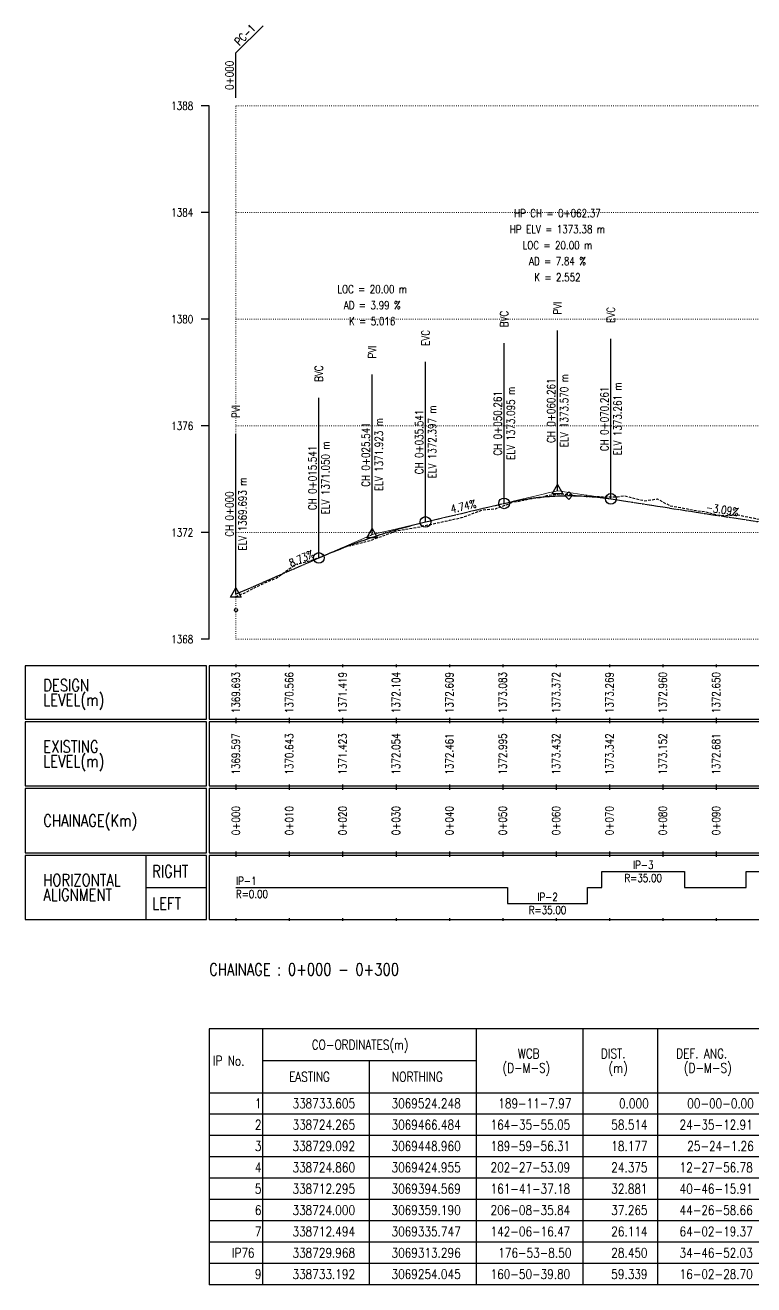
# Model space of a CAD drawing. Extents: x 337736 to 342002, y 3067251 to 3069533.
# Drawn here: x 337735.9 to 337872.5, y 3067266.7 to 3067502.8 of the extents above; entities that cross this region are included whole.
import ezdxf
from ezdxf.enums import TextEntityAlignment as Align

# ---------------------------------------------------------------- set-up
doc = ezdxf.new("R2010")
doc.units = 0
doc.header["$MEASUREMENT"] = 0
for name, pattern in [('Center', [2, 1.25, -0.25, 0.25, -0.25]), ('Dashed', [0.75, 0.5, -0.25]), ('Dot', [0.25, 0, -0.25])]:
    doc.linetypes.add(name, pattern=pattern)
for name, color, linetype, lineweight in [('Chainage Range', 7, 'Continuous', 25), ('Grids', 9, 'Dot', 13), ('PipeCulvert', 6, 'Continuous', 30), ('Vertical Alignment', 5, 'Center', 30), ('VIP Line', 2, 'Continuous', 5)]:
    doc.layers.add(name, color=color, linetype=linetype, lineweight=lineweight)
for name, color, linetype in [('Chainage_TXT', 7, 'Continuous'), ('DesignRL_TXT', 5, 'Continuous'), ('ExistRL_TXT', 3, 'Continuous'), ('GL', 3, 'Dashed'), ('Grade Text', 7, 'Continuous'), ('HC_Data', 7, 'Continuous'), ('HL Point', 2, 'Continuous'), ('Horizontal Alignment', 7, 'Continuous'), ('Remark', 7, 'Continuous'), ('Scale Line', 1, 'Continuous'), ('Title Box Text', 7, 'Continuous'), ('TitleBox', 7, 'Continuous'), ('VIP Mark', 7, 'Continuous')]:
    doc.layers.add(name, color=color, linetype=linetype)
doc.styles.get("Standard").update_dxf_attribs({"font": 'simplex.shx'})

msp = doc.modelspace()

# ---------------------------------------------------------------- linework, layer by layer
at = {"layer": 'GL', "flags": 128}
msp.add_lwpolyline([(337775.39, 3067395.72), (337776.32, 3067396.21), (337776.95, 3067396.38), (337778.68, 3067397.3), (337781.69, 3067398.7), (337781.69, 3067398.71), (337782.95, 3067399.19), (337786.55, 3067401.78), (337789.3, 3067402.43), (337789.83, 3067402.63), (337792.39, 3067403.64), (337795.39, 3067404.85), (337796, 3067405.09), (337796.14, 3067405.15), (337800.27, 3067406.16), (337800.58, 3067406.27), (337800.93, 3067406.39), (337805.53, 3067408.06), (337809.99, 3067408.83), (337810.48, 3067408.97), (337814.59, 3067409.86), (337815.39, 3067410.04), (337817.68, 3067410.54), (337821.71, 3067412), (337824.02, 3067412.2), (337826.71, 3067413.2), (337827.33, 3067413.44), (337828.17, 3067413.57), (337830.86, 3067414.13), (337832.97, 3067414.41), (337833.68, 3067414.66), (337833.92, 3067414.73), (337835.39, 3067414.89), (337835.65, 3067414.92), (337836.31, 3067415), (337836.37, 3067415), (337836.95, 3067414.93), (337841.03, 3067414.5), (337841.06, 3067414.49), (337841.22, 3067414.49), (337846.92, 3067414.43), (337848.05, 3067414.65), (337852.02, 3067413.69), (337853.31, 3067413.88), (337854.39, 3067414.06), (337855.39, 3067413.49), (337856.68, 3067412.79), (337861.66, 3067411.87), (337863.34, 3067411.64), (337864.37, 3067411.37), (337866.34, 3067410.92), (337869.52, 3067411.03), (337875.39, 3067409.86), (337876.35, 3067409.69), (337876.48, 3067409.67), (337876.52, 3067409.65), (337876.55, 3067409.66), (337876.64, 3067409.62), (337880.98, 3067408.55), (337883.58, 3067408.86), (337885.86, 3067407.53), (337887.52, 3067407.27), (337889.53, 3067407.86), (337893.14, 3067406.67), (337894.44, 3067406.59), (337895.39, 3067406.62), (337897.09, 3067406.68), (337900.89, 3067406.79), (337902.95, 3067406.55), (337906.74, 3067406.29), (337907.12, 3067406.27), (337909.66, 3067406.41), (337912.41, 3067406.17), (337915.39, 3067406.04), (337915.73, 3067406.03), (337919.34, 3067406.25), (337919.35, 3067405.91), (337921.41, 3067405.88), (337925.37, 3067405.88), (337927.29, 3067406), (337929.22, 3067406.16), (337932.4, 3067404.78), (337932.64, 3067404.76), (337932.88, 3067404.7), (337935.39, 3067404.73), (337937.82, 3067404.69), (337939.94, 3067404.26), (337941.15, 3067404.23), (337941.3, 3067404.28), (337941.41, 3067404.24), (337941.63, 3067404.25), (337944.99, 3067404.49), (337945.45, 3067404.35), (337947.28, 3067404.39), (337947.98, 3067404.42), (337948.36, 3067404.4), (337951.79, 3067404.38), (337953.24, 3067404.32), (337954.01, 3067404.3), (337955.39, 3067404.39), (337955.5, 3067404.4), (337956.33, 3067404.46), (337959.32, 3067404.2), (337959.55, 3067404.15), (337959.66, 3067404.11), (337962.19, 3067403.44), (337965.6, 3067402.55), (337965.81, 3067402.51), (337967.33, 3067402.41), (337968.83, 3067402.1), (337970.54, 3067401.35), (337971.45, 3067401.11), (337973.1, 3067401.22), (337974.42, 3067401.34), (337975.35, 3067401.34), (337975.39, 3067401.32), (337975.77, 3067401.17), (337977.33, 3067401.22), (337978.27, 3067401.43), (337981.01, 3067401.27), (337982.43, 3067401.37), (337983.19, 3067401.38), (337983.38, 3067401.39), (337987.72, 3067401.99), (337988.62, 3067402), (337989.96, 3067402.37), (337993.71, 3067402.89), (337994.29, 3067403.11), (337995.39, 3067403.75), (337995.85, 3067404.02), (337998.41, 3067404.31), (337999.85, 3067404.89), (338001.69, 3067405.38), (338004.55, 3067406.08), (338005.33, 3067406.23), (338006.53, 3067406.48), (338009.6, 3067407.52), (338009.65, 3067407.53), (338010.25, 3067407.65), (338010.43, 3067407.71), (338011.41, 3067408.06), (338014.23, 3067409.09), (338014.23, 3067409.1), (338014.63, 3067409.15), (338014.8, 3067409.19), (338015.36, 3067409.32), (338015.39, 3067409.33), (338019.34, 3067410.4), (338019.7, 3067410.46), (338022.28, 3067410.99), (338022.98, 3067411.05), (338026.18, 3067411.34), (338026.59, 3067411.37), (338027.28, 3067411.38), (338030.13, 3067411.71), (338030.3, 3067411.73), (338031.82, 3067411.59), (338032.68, 3067411.53), (338034.64, 3067411.4), (338035.39, 3067411.36), (338036.09, 3067411.33), (338038.56, 3067411.5), (338041.13, 3067411.14), (338042.54, 3067411.05), (338043.74, 3067411.08), (338048.93, 3067409.61), (338049.87, 3067409.37), (338051.09, 3067409.2), (338053.47, 3067409.27), (338055.39, 3067408.2), (338056.38, 3067407.65), (338057.08, 3067407.31), (338059.46, 3067406.94), (338061.26, 3067406.72), (338063.32, 3067405.5), (338064.32, 3067405.2), (338066.08, 3067405.24), (338067.83, 3067404.64), (338069, 3067404.4), (338070.07, 3067404.12), (338070.53, 3067404.13), (338073.74, 3067403.54), (338075.39, 3067403.24)], dxfattribs=at)
at = {"layer": 'Grids'}
for p, q in [((337775.39, 3067487.73), (338075.39, 3067487.73)), ((337775.39, 3067387.73), (337775.39, 3067487.73)), ((337775.39, 3067467.73), (338075.39, 3067467.73)), ((337775.39, 3067447.73), (338075.39, 3067447.73)), ((337775.39, 3067427.73), (338075.39, 3067427.73)), ((337775.39, 3067407.73), (338075.39, 3067407.73)), ((337775.39, 3067387.73), (338075.39, 3067387.73))]:
    msp.add_line(p, q, dxfattribs=at)
at = {"layer": 'HC_Data'}
for p, q in [((337780.39, 3067314.73), (337780.39, 3067302.73)), ((337820.39, 3067314.73), (337820.39, 3067302.73)), ((337840.39, 3067314.73), (337840.39, 3067302.73)), ((337854.39, 3067314.73), (337854.39, 3067302.73)), ((337820.39, 3067308.73), (337780.39, 3067308.73)), ((337800.39, 3067308.73), (337800.39, 3067302.73)), ((337770.39, 3067302.73), (337770.39, 3067266.73)), ((337780.39, 3067302.73), (337780.39, 3067266.73)), ((337800.39, 3067302.73), (337800.39, 3067266.73)), ((337820.39, 3067302.73), (337820.39, 3067266.73)), ((337840.39, 3067302.73), (337840.39, 3067266.73)), ((337854.39, 3067302.73), (337854.39, 3067266.73)), ((338002.39, 3067298.73), (337770.39, 3067298.73)), ((338002.39, 3067294.73), (337770.39, 3067294.73)), ((338002.39, 3067290.73), (337770.39, 3067290.73)), ((338002.39, 3067286.73), (337770.39, 3067286.73)), ((338002.39, 3067282.73), (337770.39, 3067282.73)), ((338002.39, 3067278.73), (337770.39, 3067278.73)), ((338002.39, 3067274.73), (337770.39, 3067274.73)), ((338002.39, 3067270.73), (337770.39, 3067270.73)), ((338002.39, 3067266.73), (337770.39, 3067266.73))]:
    msp.add_line(p, q, dxfattribs=at)
msp.add_lwpolyline([(337770.39, 3067314.73), (337770.39, 3067302.73), (338002.39, 3067302.73), (338002.39, 3067314.73), (337770.39, 3067314.73)], dxfattribs=at)
at = {"layer": 'HL Point'}
msp.add_lwpolyline([(337837.05, 3067414.65), (337837.76, 3067415.36), (337838.47, 3067414.65), (337837.76, 3067413.94), (337837.05, 3067414.65)], dxfattribs=at)
at = {"layer": 'Horizontal Alignment'}
msp.add_lwpolyline([(337775.39, 3067341.23), (337826.28, 3067341.23), (337826.28, 3067338.23), (337841.3, 3067338.23), (337841.3, 3067341.23), (337843.96, 3067341.23), (337843.96, 3067344.23), (337859.48, 3067344.23), (337859.48, 3067341.23), (337871.05, 3067341.23), (337871.05, 3067344.23), (337880.84, 3067344.23)], dxfattribs=at)
at = {"layer": 'PipeCulvert'}
msp.add_circle((337775.39, 3067393.2), 0.3, dxfattribs=at)
at = {"layer": 'Remark'}
for p, q in [((337775.39, 3067497.63), (337780.48, 3067502.73)), ((337775.39, 3067489.23), (337775.39, 3067497.63))]:
    msp.add_line(p, q, dxfattribs=at)
at = {"layer": 'Scale Line'}
for p, q in [((337770.39, 3067487.73), (337768.89, 3067487.73)), ((337770.39, 3067387.73), (337770.39, 3067487.73)), ((337770.39, 3067467.73), (337768.89, 3067467.73)), ((337770.39, 3067447.73), (337768.89, 3067447.73)), ((337770.39, 3067427.73), (337768.89, 3067427.73)), ((337770.39, 3067407.73), (337768.89, 3067407.73)), ((337770.39, 3067387.73), (337768.89, 3067387.73))]:
    msp.add_line(p, q, dxfattribs=at)
at = {"layer": 'TitleBox'}
for p, q in [((337775.39, 3067382.98), (337775.39, 3067382.48)), ((337785.39, 3067382.98), (337785.39, 3067382.48)), ((337795.39, 3067382.98), (337795.39, 3067382.48)), ((337805.39, 3067382.98), (337805.39, 3067382.48)), ((337815.39, 3067382.98), (337815.39, 3067382.48)), ((337825.39, 3067382.98), (337825.39, 3067382.48)), ((337835.39, 3067382.98), (337835.39, 3067382.48)), ((337845.39, 3067382.98), (337845.39, 3067382.48)), ((337855.39, 3067382.98), (337855.39, 3067382.48)), ((337865.39, 3067382.98), (337865.39, 3067382.48)), ((337775.39, 3067372.98), (337775.39, 3067372.48)), ((337785.39, 3067372.98), (337785.39, 3067372.48)), ((337795.39, 3067372.98), (337795.39, 3067372.48)), ((337805.39, 3067372.98), (337805.39, 3067372.48)), ((337815.39, 3067372.98), (337815.39, 3067372.48)), ((337825.39, 3067372.98), (337825.39, 3067372.48)), ((337835.39, 3067372.98), (337835.39, 3067372.48)), ((337845.39, 3067372.98), (337845.39, 3067372.48)), ((337855.39, 3067372.98), (337855.39, 3067372.48)), ((337865.39, 3067372.98), (337865.39, 3067372.48)), ((337775.39, 3067372.48), (337775.39, 3067371.98)), ((337785.39, 3067372.48), (337785.39, 3067371.98)), ((337795.39, 3067372.48), (337795.39, 3067371.98)), ((337805.39, 3067372.48), (337805.39, 3067371.98)), ((337815.39, 3067372.48), (337815.39, 3067371.98)), ((337825.39, 3067372.48), (337825.39, 3067371.98)), ((337835.39, 3067372.48), (337835.39, 3067371.98)), ((337845.39, 3067372.48), (337845.39, 3067371.98)), ((337855.39, 3067372.48), (337855.39, 3067371.98)), ((337865.39, 3067372.48), (337865.39, 3067371.98)), ((337775.39, 3067360.48), (337775.39, 3067359.98)), ((337775.39, 3067359.98), (337775.39, 3067359.48)), ((337785.39, 3067360.48), (337785.39, 3067359.98)), ((337785.39, 3067359.98), (337785.39, 3067359.48)), ((337795.39, 3067360.48), (337795.39, 3067359.98)), ((337795.39, 3067359.98), (337795.39, 3067359.48)), ((337805.39, 3067360.48), (337805.39, 3067359.98)), ((337805.39, 3067359.98), (337805.39, 3067359.48)), ((337815.39, 3067360.48), (337815.39, 3067359.98)), ((337815.39, 3067359.98), (337815.39, 3067359.48)), ((337825.39, 3067360.48), (337825.39, 3067359.98)), ((337825.39, 3067359.98), (337825.39, 3067359.48)), ((337835.39, 3067360.48), (337835.39, 3067359.98)), ((337835.39, 3067359.98), (337835.39, 3067359.48)), ((337845.39, 3067360.48), (337845.39, 3067359.98)), ((337845.39, 3067359.98), (337845.39, 3067359.48)), ((337855.39, 3067360.48), (337855.39, 3067359.98)), ((337855.39, 3067359.98), (337855.39, 3067359.48)), ((337865.39, 3067360.48), (337865.39, 3067359.98)), ((337865.39, 3067359.98), (337865.39, 3067359.48)), ((337758.56, 3067335.23), (337758.56, 3067347.23)), ((337775.39, 3067347.98), (337775.39, 3067347.48)), ((337775.39, 3067347.48), (337775.39, 3067346.98)), ((337785.39, 3067347.98), (337785.39, 3067347.48)), ((337785.39, 3067347.48), (337785.39, 3067346.98)), ((337795.39, 3067347.98), (337795.39, 3067347.48)), ((337795.39, 3067347.48), (337795.39, 3067346.98)), ((337805.39, 3067347.98), (337805.39, 3067347.48)), ((337805.39, 3067347.48), (337805.39, 3067346.98)), ((337815.39, 3067347.98), (337815.39, 3067347.48)), ((337815.39, 3067347.48), (337815.39, 3067346.98)), ((337825.39, 3067347.98), (337825.39, 3067347.48)), ((337825.39, 3067347.48), (337825.39, 3067346.98)), ((337835.39, 3067347.98), (337835.39, 3067347.48)), ((337835.39, 3067347.48), (337835.39, 3067346.98)), ((337845.39, 3067347.98), (337845.39, 3067347.48)), ((337845.39, 3067347.48), (337845.39, 3067346.98)), ((337855.39, 3067347.98), (337855.39, 3067347.48)), ((337855.39, 3067347.48), (337855.39, 3067346.98)), ((337865.39, 3067347.98), (337865.39, 3067347.48)), ((337865.39, 3067347.48), (337865.39, 3067346.98)), ((337758.56, 3067341.23), (337769.89, 3067341.23)), ((337775.39, 3067335.48), (337775.39, 3067334.98)), ((337785.39, 3067335.48), (337785.39, 3067334.98)), ((337795.39, 3067335.48), (337795.39, 3067334.98)), ((337805.39, 3067335.48), (337805.39, 3067334.98)), ((337815.39, 3067335.48), (337815.39, 3067334.98)), ((337825.39, 3067335.48), (337825.39, 3067334.98)), ((337835.39, 3067335.48), (337835.39, 3067334.98)), ((337845.39, 3067335.48), (337845.39, 3067334.98)), ((337855.39, 3067335.48), (337855.39, 3067334.98)), ((337865.39, 3067335.48), (337865.39, 3067334.98))]:
    msp.add_line(p, q, dxfattribs=at)
for points in [[(337769.89, 3067382.73), (337735.89, 3067382.73), (337735.89, 3067372.73), (337769.89, 3067372.73)], [(337770.39, 3067372.73), (338080.39, 3067372.73), (338080.39, 3067382.73), (337770.39, 3067382.73)], [(337769.89, 3067372.23), (337735.89, 3067372.23), (337735.89, 3067360.23), (337769.89, 3067360.23)], [(337770.39, 3067360.23), (338080.39, 3067360.23), (338080.39, 3067372.23), (337770.39, 3067372.23)], [(337769.89, 3067359.73), (337735.89, 3067359.73), (337735.89, 3067347.73), (337769.89, 3067347.73)], [(337770.39, 3067347.73), (338080.39, 3067347.73), (338080.39, 3067359.73), (337770.39, 3067359.73)], [(337769.89, 3067347.23), (337735.89, 3067347.23), (337735.89, 3067335.23), (337769.89, 3067335.23)], [(337770.39, 3067335.23), (338080.39, 3067335.23), (338080.39, 3067347.23), (337770.39, 3067347.23)]]:
    msp.add_lwpolyline(points, close=True, dxfattribs=at)
at = {"layer": 'Vertical Alignment'}
msp.add_lwpolyline([(337775.39, 3067396.2), (337776.32, 3067396.6), (337776.95, 3067396.88), (337778.68, 3067397.63), (337781.69, 3067398.95), (337781.69, 3067398.95), (337782.95, 3067399.5), (337786.55, 3067401.07), (337789.3, 3067402.27), (337789.83, 3067402.5), (337790.93, 3067402.98), (337791.43, 3067403.2), (337791.93, 3067403.41), (337792.43, 3067403.63), (337792.93, 3067403.84), (337793.43, 3067404.04), (337793.93, 3067404.25), (337794.43, 3067404.45), (337794.93, 3067404.65), (337795.43, 3067404.85), (337795.93, 3067405.04), (337796.43, 3067405.23), (337796.93, 3067405.42), (337797.43, 3067405.61), (337797.93, 3067405.79), (337798.43, 3067405.98), (337798.93, 3067406.16), (337799.43, 3067406.33), (337799.93, 3067406.51), (337800.43, 3067406.68), (337800.93, 3067406.85), (337801.43, 3067407.02), (337801.93, 3067407.18), (337802.43, 3067407.34), (337802.93, 3067407.5), (337803.43, 3067407.66), (337803.93, 3067407.82), (337804.43, 3067407.97), (337804.93, 3067408.12), (337805.43, 3067408.27), (337805.93, 3067408.41), (337806.43, 3067408.55), (337806.93, 3067408.69), (337807.43, 3067408.83), (337807.93, 3067408.96), (337808.43, 3067409.1), (337808.93, 3067409.23), (337809.43, 3067409.35), (337809.93, 3067409.48), (337810.43, 3067409.6), (337810.93, 3067409.72), (337810.93, 3067409.72), (337814.59, 3067410.59), (337815.39, 3067410.78), (337817.68, 3067411.32), (337821.71, 3067412.28), (337824.02, 3067412.83), (337825.65, 3067413.21), (337826.15, 3067413.33), (337826.65, 3067413.44), (337827.15, 3067413.55), (337827.65, 3067413.65), (337828.15, 3067413.74), (337828.65, 3067413.84), (337829.15, 3067413.92), (337829.65, 3067414), (337830.15, 3067414.08), (337830.65, 3067414.15), (337831.15, 3067414.22), (337831.65, 3067414.28), (337832.15, 3067414.34), (337832.65, 3067414.39), (337833.15, 3067414.44), (337833.65, 3067414.48), (337834.15, 3067414.52), (337834.65, 3067414.55), (337835.15, 3067414.58), (337835.65, 3067414.6), (337836.15, 3067414.62), (337836.65, 3067414.64), (337837.15, 3067414.64), (337837.65, 3067414.65), (337838.15, 3067414.65), (337838.65, 3067414.64), (337839.15, 3067414.63), (337839.65, 3067414.61), (337840.15, 3067414.59), (337840.65, 3067414.57), (337841.15, 3067414.54), (337841.65, 3067414.5), (337842.15, 3067414.46), (337842.65, 3067414.41), (337843.15, 3067414.36), (337843.65, 3067414.31), (337844.15, 3067414.25), (337844.65, 3067414.18), (337845.15, 3067414.11), (337845.65, 3067414.04), (337845.65, 3067414.04), (337846.92, 3067413.84), (337848.05, 3067413.67), (337852.02, 3067413.05), (337853.31, 3067412.85), (337854.39, 3067412.69), (337855.39, 3067412.53), (337856.68, 3067412.33), (337861.66, 3067411.56), (337863.34, 3067411.3), (337864.37, 3067411.14), (337866.34, 3067410.84), (337869.52, 3067410.35), (337875.39, 3067409.44)], dxfattribs=at)
at = {"layer": 'VIP Line'}
msp.add_lwpolyline([(337775.39, 3067396.2), (337776.32, 3067396.6), (337776.95, 3067396.88), (337778.68, 3067397.63), (337781.69, 3067398.95), (337781.69, 3067398.95), (337782.95, 3067399.5), (337786.55, 3067401.07), (337789.3, 3067402.27), (337789.83, 3067402.5), (337792.39, 3067403.62), (337795.39, 3067404.93), (337796, 3067405.19), (337796.14, 3067405.26), (337800.27, 3067407.06), (337800.58, 3067407.2), (337800.93, 3067407.35), (337805.53, 3067408.44), (337809.99, 3067409.5), (337810.48, 3067409.61), (337814.59, 3067410.59), (337815.39, 3067410.78), (337817.68, 3067411.32), (337821.71, 3067412.28), (337824.02, 3067412.83), (337826.71, 3067413.46), (337827.33, 3067413.61), (337828.17, 3067413.81), (337830.86, 3067414.45), (337832.97, 3067414.95), (337833.68, 3067415.12), (337833.92, 3067415.17), (337835.39, 3067415.52), (337835.65, 3067415.58), (337836.31, 3067415.48), (337836.37, 3067415.47), (337836.95, 3067415.38), (337841.03, 3067414.75), (337841.06, 3067414.75), (337841.22, 3067414.72), (337846.92, 3067413.84), (337848.05, 3067413.67), (337852.02, 3067413.05), (337853.31, 3067412.85), (337854.39, 3067412.69), (337855.39, 3067412.53), (337856.68, 3067412.33), (337861.66, 3067411.56), (337863.34, 3067411.3), (337864.37, 3067411.14), (337866.34, 3067410.84), (337869.52, 3067410.35), (337875.39, 3067409.44)], dxfattribs=at)
at = {"layer": 'VIP Mark'}
for p, q in [((337835.65, 3067415.58), (337835.65, 3067445.58)), ((337845.65, 3067414.04), (337845.65, 3067444.04)), ((337825.65, 3067413.21), (337825.65, 3067443.21)), ((337810.93, 3067409.72), (337810.93, 3067439.72)), ((337800.93, 3067407.35), (337800.93, 3067437.35)), ((337790.93, 3067402.98), (337790.93, 3067432.98)), ((337775.39, 3067396.2), (337775.39, 3067426.2))]:
    msp.add_line(p, q, dxfattribs=at)
for points in [[(337834.65, 3067415.01), (337835.65, 3067416.74), (337836.65, 3067415.01), (337834.65, 3067415.01)], [(337799.93, 3067406.77), (337800.93, 3067408.5), (337801.93, 3067406.77), (337799.93, 3067406.77)], [(337774.39, 3067395.62), (337775.39, 3067397.35), (337776.39, 3067395.62), (337774.39, 3067395.62)]]:
    msp.add_lwpolyline(points, dxfattribs=at)
for centre in [(337825.65, 3067413.21), (337845.65, 3067414.04), (337810.93, 3067409.72), (337790.93, 3067402.98)]:
    msp.add_circle(centre, 1, dxfattribs=at)

# ---------------------------------------------------------------- texts
at = {"width": 0.8}
for s, p in [('1388', (337767.39, 3067487.73)), ('1384', (337767.39, 3067467.73)), ('1380', (337767.39, 3067447.73)), ('1376', (337767.39, 3067427.73)), ('1372', (337767.39, 3067407.73)), ('1368', (337767.39, 3067387.73))]:
    msp.add_text(s, height=1.5, dxfattribs=at).set_placement(p, align=Align.MIDDLE_RIGHT)
at = {"layer": 'Chainage Range', "width": 0.8}
msp.add_text('CHAINAGE : 0+000 - 0+300', height=2.25, dxfattribs=at).set_placement((337770.39, 3067324.73))
at = {"layer": 'Chainage_TXT', "width": 0.8}
for s, p in [('0+000', (337775.39, 3067353.73)), ('0+010', (337785.39, 3067353.73)), ('0+020', (337795.39, 3067353.73)), ('0+030', (337805.39, 3067353.73)), ('0+040', (337815.39, 3067353.73)), ('0+050', (337825.39, 3067353.73)), ('0+060', (337835.39, 3067353.73)), ('0+070', (337845.39, 3067353.73)), ('0+080', (337855.39, 3067353.73)), ('0+090', (337865.39, 3067353.73))]:
    msp.add_text(s, height=1.5, rotation=90, dxfattribs=at).set_placement(p, align=Align.MIDDLE_CENTER)
at = {"layer": 'DesignRL_TXT', "width": 0.8}
for s, p in [('1369.693', (337775.39, 3067377.73)), ('1370.566', (337785.39, 3067377.73)), ('1371.419', (337795.39, 3067377.73)), ('1372.104', (337805.39, 3067377.73)), ('1372.609', (337815.39, 3067377.73)), ('1373.083', (337825.39, 3067377.73)), ('1373.372', (337835.39, 3067377.73)), ('1373.269', (337845.39, 3067377.73)), ('1372.960', (337855.39, 3067377.73)), ('1372.650', (337865.39, 3067377.73))]:
    msp.add_text(s, height=1.5, rotation=90, dxfattribs=at).set_placement(p, align=Align.MIDDLE_CENTER)
at = {"layer": 'ExistRL_TXT', "width": 0.8}
for s, p in [('1369.597', (337775.39, 3067366.23)), ('1370.643', (337785.39, 3067366.23)), ('1371.423', (337795.39, 3067366.23)), ('1372.054', (337805.39, 3067366.23)), ('1372.461', (337815.39, 3067366.23)), ('1372.995', (337825.39, 3067366.23)), ('1373.432', (337835.39, 3067366.23)), ('1373.342', (337845.39, 3067366.23)), ('1373.152', (337855.39, 3067366.23)), ('1372.681', (337865.39, 3067366.23))]:
    msp.add_text(s, height=1.5, rotation=90, dxfattribs=at).set_placement(p, align=Align.MIDDLE_CENTER)
at = {"layer": 'Grade Text', "width": 0.8}
for s, rotation, p in [('4.74%', 13.3444, (337818.29, 3067411.47)), ('-3.09%', 351.2123, (337866.37, 3067410.84)), ('8.73%', 23.5844, (337788.16, 3067401.77))]:
    msp.add_text(s, height=1.5, rotation=rotation, dxfattribs=at).set_placement(p, align=Align.BOTTOM_CENTER)
at = {"layer": 'HC_Data', "width": 0.8}
for s, p in [('CO-ORDINATES(m)', (337789.59, 3067310.83)), ('IP No.', (337771.07, 3067307.83)), ('WCB', (337828.23, 3067309.18)), ('DIST.', (337843.79, 3067309.18)), ('DEF. ANG.', (337857.91, 3067309.18)), ('(D-M-S)', (337825.35, 3067306.48)), ('(m)', (337845.23, 3067306.48)), ('(D-M-S)', (337859.35, 3067306.48)), ('EASTING', (337785.35, 3067304.83)), ('NORTHING', (337804.63, 3067304.83)), ('1', (337778.95, 3067299.83)), ('338733.605', (337785.99, 3067299.83)), ('3069524.248', (337804.55, 3067299.83)), ('189-11-7.97', (337824.55, 3067299.83)), ('0.000', (337847.19, 3067299.83)), ('00-00-0.00', (337859.99, 3067299.83)), ('2', (337778.95, 3067295.83)), ('338724.265', (337785.99, 3067295.83)), ('3069466.484', (337804.55, 3067295.83)), ('164-35-55.05', (337823.11, 3067295.83)), ('58.514', (337845.75, 3067295.83)), ('24-35-12.91', (337858.55, 3067295.83)), ('3', (337778.95, 3067291.83)), ('338729.092', (337785.99, 3067291.83)), ('3069448.960', (337804.55, 3067291.83)), ('189-59-56.31', (337823.11, 3067291.83)), ('18.177', (337845.75, 3067291.83)), ('25-24-1.26', (337859.99, 3067291.83)), ('4', (337778.95, 3067287.83)), ('338724.860', (337785.99, 3067287.83)), ('3069424.955', (337804.55, 3067287.83)), ('202-27-53.09', (337823.11, 3067287.83)), ('24.375', (337845.75, 3067287.83)), ('12-27-56.78', (337858.55, 3067287.83)), ('5', (337778.95, 3067283.83)), ('338712.295', (337785.99, 3067283.83)), ('3069394.569', (337804.55, 3067283.83)), ('161-41-37.18', (337823.11, 3067283.83)), ('32.881', (337845.75, 3067283.83)), ('40-46-15.91', (337858.55, 3067283.83)), ('6', (337778.95, 3067279.83)), ('338724.000', (337785.99, 3067279.83)), ('3069359.190', (337804.55, 3067279.83)), ('206-08-35.84', (337823.11, 3067279.83)), ('37.265', (337845.75, 3067279.83)), ('44-26-58.66', (337858.55, 3067279.83)), ('7', (337778.95, 3067275.83)), ('338712.494', (337785.99, 3067275.83)), ('3069335.747', (337804.55, 3067275.83)), ('142-06-16.47', (337823.11, 3067275.83)), ('26.114', (337845.75, 3067275.83)), ('64-02-19.37', (337858.55, 3067275.83)), ('IP76', (337774.63, 3067271.83)), ('338729.968', (337785.99, 3067271.83)), ('3069313.296', (337804.55, 3067271.83)), ('176-53-8.50', (337824.55, 3067271.83)), ('28.450', (337845.75, 3067271.83)), ('34-46-52.03', (337858.55, 3067271.83)), ('9', (337778.95, 3067267.83)), ('338733.192', (337785.99, 3067267.83)), ('3069254.045', (337804.55, 3067267.83)), ('160-50-39.80', (337823.11, 3067267.83)), ('59.339', (337845.75, 3067267.83)), ('16-02-28.70', (337858.55, 3067267.83))]:
    msp.add_text(s, height=1.8, dxfattribs=at).set_placement(p)
at = {"layer": 'Horizontal Alignment', "width": 0.8}
for s, p in [('IP-3', (337851.72, 3067344.23)), ('IP-2', (337833.79, 3067338.23))]:
    msp.add_text(s, height=1.5, dxfattribs=at).set_placement(p, align=Align.BOTTOM_CENTER)
msp.add_text('IP-1', height=1.5, dxfattribs=at).set_placement((337775.39, 3067341.23), align=Align.BOTTOM_LEFT)
for p in [(337851.72, 3067343.73), (337833.79, 3067337.73)]:
    msp.add_text('R=35.00', height=1.5, dxfattribs=at).set_placement(p, align=Align.TOP_CENTER)
msp.add_text('R=0.00', height=1.5, dxfattribs=at).set_placement((337775.39, 3067340.73), align=Align.TOP_LEFT)
at = {"layer": 'Remark', "width": 0.8}
for s, rotation, p in [('PC-1', 45, (337777.94, 3067500.18)), ('0+000', 90, (337775.39, 3067493.43))]:
    msp.add_text(s, height=1.5, rotation=rotation, dxfattribs=at).set_placement(p, align=Align.BOTTOM_CENTER)
at = {"layer": 'Title Box Text', "width": 0.8}
for s, p in [('DESIGN', (337739.29, 3067377.98)), ('LEVEL(m)', (337739.29, 3067375.23)), ('EXISTING', (337739.29, 3067366.48)), ('LEVEL(m)', (337739.29, 3067363.73)), ('CHAINAGE(Km)', (337739.29, 3067352.61)), ('RIGHT', (337759.69, 3067343.11)), ('HORIZONTAL', (337739.29, 3067341.48)), ('ALIGNMENT', (337739.29, 3067338.73)), ('LEFT', (337759.69, 3067337.11))]:
    msp.add_text(s, height=2.25, dxfattribs=at).set_placement(p)
at = {"layer": 'VIP Mark', "width": 0.8}
for s, p in [('HP CH = 0+062.37', (337835.65, 3067467.58)), ('HP ELV = 1373.38 m', (337835.65, 3067464.58)), ('LOC = 20.00 m', (337835.65, 3067461.58)), ('AD = 7.84 %', (337835.65, 3067458.58)), ('K = 2.552', (337835.65, 3067455.58)), ('LOC = 20.00 m', (337800.93, 3067453.35)), ('AD = 3.99 %', (337800.93, 3067450.35)), ('K = 5.016', (337800.93, 3067447.35))]:
    msp.add_text(s, height=1.5, dxfattribs=at).set_placement(p, align=Align.MIDDLE_CENTER)
for s, p in [('BVC', (337825.65, 3067446.21)), ('PVI', (337835.65, 3067448.58)), ('EVC', (337845.65, 3067447.04)), ('EVC', (337810.93, 3067442.72)), ('PVI', (337800.93, 3067440.35)), ('BVC', (337790.93, 3067435.98)), ('PVI', (337775.39, 3067429.2))]:
    msp.add_text(s, height=1.5, rotation=90, dxfattribs=at).set_placement(p, align=Align.MIDDLE_LEFT)
for s, p in [('ELV 1373.570 m', (337836.15, 3067430.58)), ('ELV 1373.095 m', (337826.15, 3067428.21)), ('ELV 1373.261 m', (337846.15, 3067429.04)), ('ELV 1372.397 m', (337811.43, 3067424.72)), ('ELV 1371.923 m', (337801.43, 3067422.35)), ('ELV 1371.050 m', (337791.43, 3067417.98)), ('ELV 1369.693 m', (337775.89, 3067411.2))]:
    msp.add_text(s, height=1.5, rotation=90, dxfattribs=at).set_placement(p, align=Align.TOP_CENTER)
for s, p in [('CH 0+060.261', (337835.65, 3067430.58)), ('CH 0+070.261', (337845.65, 3067429.04)), ('CH 0+050.261', (337825.65, 3067428.21)), ('CH 0+035.541', (337810.93, 3067424.72)), ('CH 0+025.541', (337800.93, 3067422.35)), ('CH 0+015.541', (337790.93, 3067417.98)), ('CH 0+000', (337775.39, 3067411.2))]:
    msp.add_text(s, height=1.5, rotation=90, dxfattribs=at).set_placement(p, align=Align.BOTTOM_CENTER)

doc.saveas('drawing.dxf')
